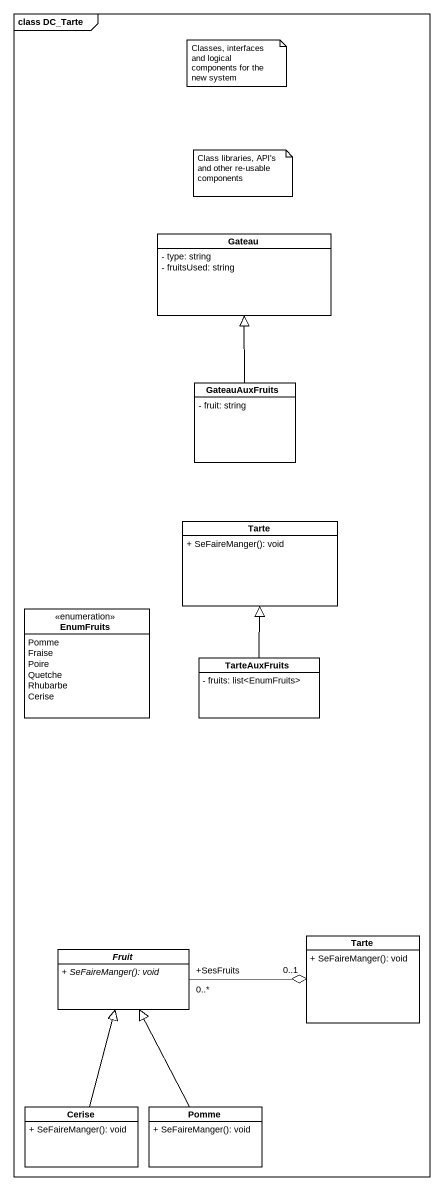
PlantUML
@startuml
mainframe class DC_Tarte
hide circle
hide empty members
skinparam classAttributeIconSize 0
class Gateau {
  - type: string
  - fruitsUsed: string
}
class GateauAuxFruits {
  - fruit: string
}
class Tarte {
  + SeFaireManger(): void
}
enum EnumFruits {
  Pomme
  Fraise
  Poire
  Quetche
  Rhubarbe
  Cerise
}
class TarteAuxFruits {
  - fruits: list<EnumFruits>
}
abstract class Fruit {
  {abstract} + SeFaireManger(): void
}
class "Tarte" as Tarte_2 {
  + SeFaireManger(): void
}
class Cerise {
  + SeFaireManger(): void
}
class Pomme {
  + SeFaireManger(): void
}
GateauAuxFruits -up-|> Gateau
TarteAuxFruits -up-|> Tarte
Fruit "+SesFruits\n0..*" -right-o "0..1" Tarte_2
Cerise -up-|> Fruit
Pomme -up-|> Fruit
note as N1
  Classes, interfaces and logical components for the new system
end note
note as N2
  Class libraries, API's and other re-usable components
end note
@enduml
